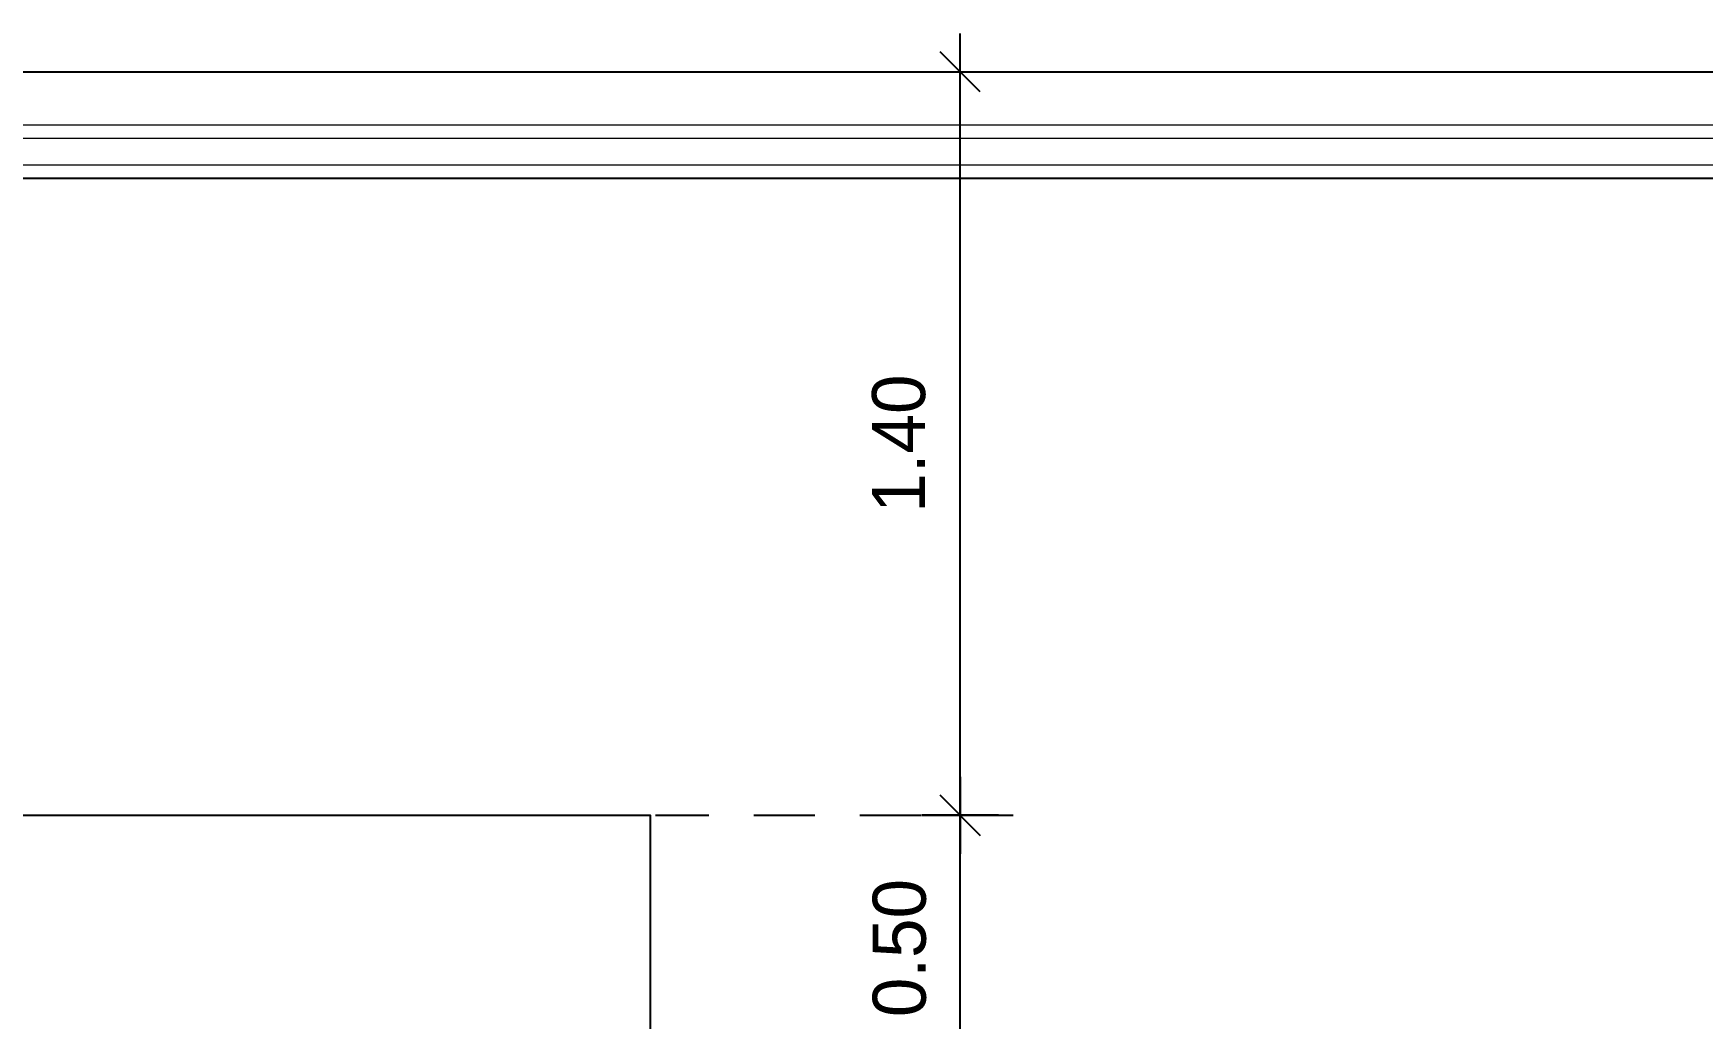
# Model space of a CAD drawing. Extents: x 185 to 567, y -69 to 170.
# Drawn here: x 318.618 to 321.764, y -13.018 to -11.163 of the extents above; entities that cross this region are included whole.
import ezdxf

# ---------------------------------------------------------------- set-up
doc = ezdxf.new("R2010")
doc.units = 0
doc.header["$LTSCALE"] = 0.25
doc.header["$MEASUREMENT"] = 0
doc.header["$PDMODE"] = 35
doc.header["$PDSIZE"] = -1
doc.linetypes.add('DOT2', pattern=[0.125, 0, -0.125])
doc.layers.get('0').update_dxf_attribs({"linetype": 'CONTINUOUS'})
doc.layers.get('Defpoints').update_dxf_attribs({"linetype": 'CONTINUOUS'})
for name, color, linetype in [('A-ELV 5', 51, 'CONTINUOUS'), ('A-ELV 6', 71, 'CONTINUOUS'), ('A-IDM', 221, 'CONTINUOUS')]:
    doc.layers.add(name, color=color, linetype=linetype)
doc.layers.add('A-KORNISH', color=8, linetype='CONTINUOUS', lineweight=9)
doc.styles.add('XARAB', font='xarab.shx')
doc.dimstyles.new('DIM50', dxfattribs={"dimtxt": 0.1, "dimasz": 0.06, "dimexe": 0.1, "dimexo": 0, "dimgap": 0.05, "dimtad": 1, "dimzin": 3, "dimdsep": 46, "dimtxsty": 'XARAB', "dimblk": 'DTICK', "dimcen": 0.09, "dimclrd": 256, "dimclre": 5, "dimclrt": 3, "dimadec": 0, "dimazin": 3, "dimtfac": 1, "dimtix": 1, "dimtmove": 2, "dimatfit": 0, "dimldrblk": 'DTICK', "dimfxl": 0.15, "dimtolj": 1, "dimtzin": 3, "dimlwd": -3, "dimlwe": -3, "dimarcsym": 0})

# ---------------------------------------------------------------- blocks, each defined once
blk = doc.blocks.new('A$C1E3E3395')
at = {"elevation": 0}
blk.add_lwpolyline([(3.52, 1.2), (3.52, 2.9999), (2.12, 2.9999), (2.12, 1.2)], dxfattribs=at)
blk = doc.blocks.new('DTICK')
for p, q in [((0, 1.207), (0, -1.207)), ((-1.207, 0), (1.207, 0))]:
    blk.add_line(p, q)
at = {"color": 3}
blk.add_line((-0.629, -0.629), (0.629, 0.629), dxfattribs=at)
blk = doc.blocks.new('*D1822')
at = {"layer": 'A-IDM', "color": 5, "linetype": 'DOT2', "lineweight": -3, "transparency": 16777216}
for p, q in [((319.9759, -11.2356), (320.4647, -11.2356)), ((319.9759, -12.6356), (320.4647, -12.6356))]:
    blk.add_line(p, q, dxfattribs=at)
at = {"layer": 'A-IDM', "lineweight": -3, "transparency": 16777216}
blk.add_line((320.3647, -12.5756), (320.3647, -11.2956), dxfattribs=at)
at = {"layer": 'Defpoints', "color": 0, "transparency": 16777216}
for p in [(319.9759, -11.2356, 0), (320.3647, -11.2356), (319.9759, -12.6356)]:
    blk.add_point(p, dxfattribs=at)
at = {"layer": 'A-IDM', "lineweight": -3, "transparency": 16777216, "xscale": 0.06, "yscale": 0.06, "zscale": 0.06}
for p, rotation in [((320.3647, -11.2356), 90), ((320.3647, -12.6356), 270)]:
    blk.add_blockref('DTICK', p, dxfattribs=dict(at, rotation=rotation))
at = {"layer": 'A-IDM', "color": 3, "transparency": 16777216, "insert": (320.2493, -11.9356), "char_height": 0.1, "attachment_point": 5, "rotation": 90, "style": 'XARAB'}
blk.add_mtext('\\A1;1.40', dxfattribs=at)
blk = doc.blocks.new('*D1830')
at = {"layer": 'A-IDM', "color": 5, "linetype": 'DOT2', "lineweight": -3, "transparency": 16777216}
for p, q in [((319.7909, -12.6356), (320.4647, -12.6356)), ((319.7909, -13.1356), (320.4647, -13.1356))]:
    blk.add_line(p, q, dxfattribs=at)
at = {"layer": 'A-IDM', "lineweight": -3, "transparency": 16777216}
blk.add_line((320.3647, -13.0756), (320.3647, -12.6956), dxfattribs=at)
at = {"layer": 'Defpoints', "color": 0, "transparency": 16777216}
for p in [(319.7909, -12.6356, 0), (320.3647, -12.6356), (319.7909, -13.1356, 0)]:
    blk.add_point(p, dxfattribs=at)
at = {"layer": 'A-IDM', "lineweight": -3, "transparency": 16777216, "xscale": 0.06, "yscale": 0.06, "zscale": 0.06}
for p, rotation in [((320.3647, -12.6356), 90), ((320.3647, -13.1356), 270)]:
    blk.add_blockref('DTICK', p, dxfattribs=dict(at, rotation=rotation))
at = {"layer": 'A-IDM', "color": 3, "transparency": 16777216, "insert": (320.2506, -12.8856), "char_height": 0.1, "attachment_point": 5, "rotation": 90, "style": 'XARAB'}
blk.add_mtext('\\A1;0.50', dxfattribs=at)

msp = doc.modelspace()

# ---------------------------------------------------------------- linework, layer by layer
at = {"layer": 'A-ELV 5'}
for p, q in [((312.7138, -11.2356), (322.6065, -11.2356)), ((313.2524, -11.4356), (322.4815, -11.4356))]:
    msp.add_line(p, q, dxfattribs=at)
at = {"layer": 'A-KORNISH'}
for p, q in [((312.9831, -11.3356), (334.4544, -11.3356)), ((313.0504, -11.3606), (334.4086, -11.3606)), ((313.185, -11.4106), (334.3172, -11.4106))]:
    msp.add_line(p, q, dxfattribs=at)

# ---------------------------------------------------------------- block references
at = {"layer": 'A-ELV 6'}
msp.add_blockref('A$C1E3E3395', (316.2615, -15.6356, 0), dxfattribs=at)

# ---------------------------------------------------------------- dimensions: what is measured, and where the dimension line sits
at = {"layer": 'A-IDM'}
for base, p1, p2, picture, middle in [((320.3647, -11.2356, 0), (319.9759, -12.6356, 0), (319.9759, -11.2356, 0), '*D1822', (320.2493, -11.9356, 0)), ((320.3647, -12.6356, 0), (319.7909, -13.1356, 0), (319.7909, -12.6356, 0), '*D1830', (320.2506, -12.8856, 0))]:
    dim = msp.add_linear_dim(base=base, p1=p1, p2=p2, angle=90, dimstyle='DIM50', override={"dimfxl": 0.15}, dxfattribs=at)
    dim.commit()
    dim.dimension.update_dxf_attribs({"geometry": picture, "text_midpoint": middle})

doc.saveas('drawing.dxf')
